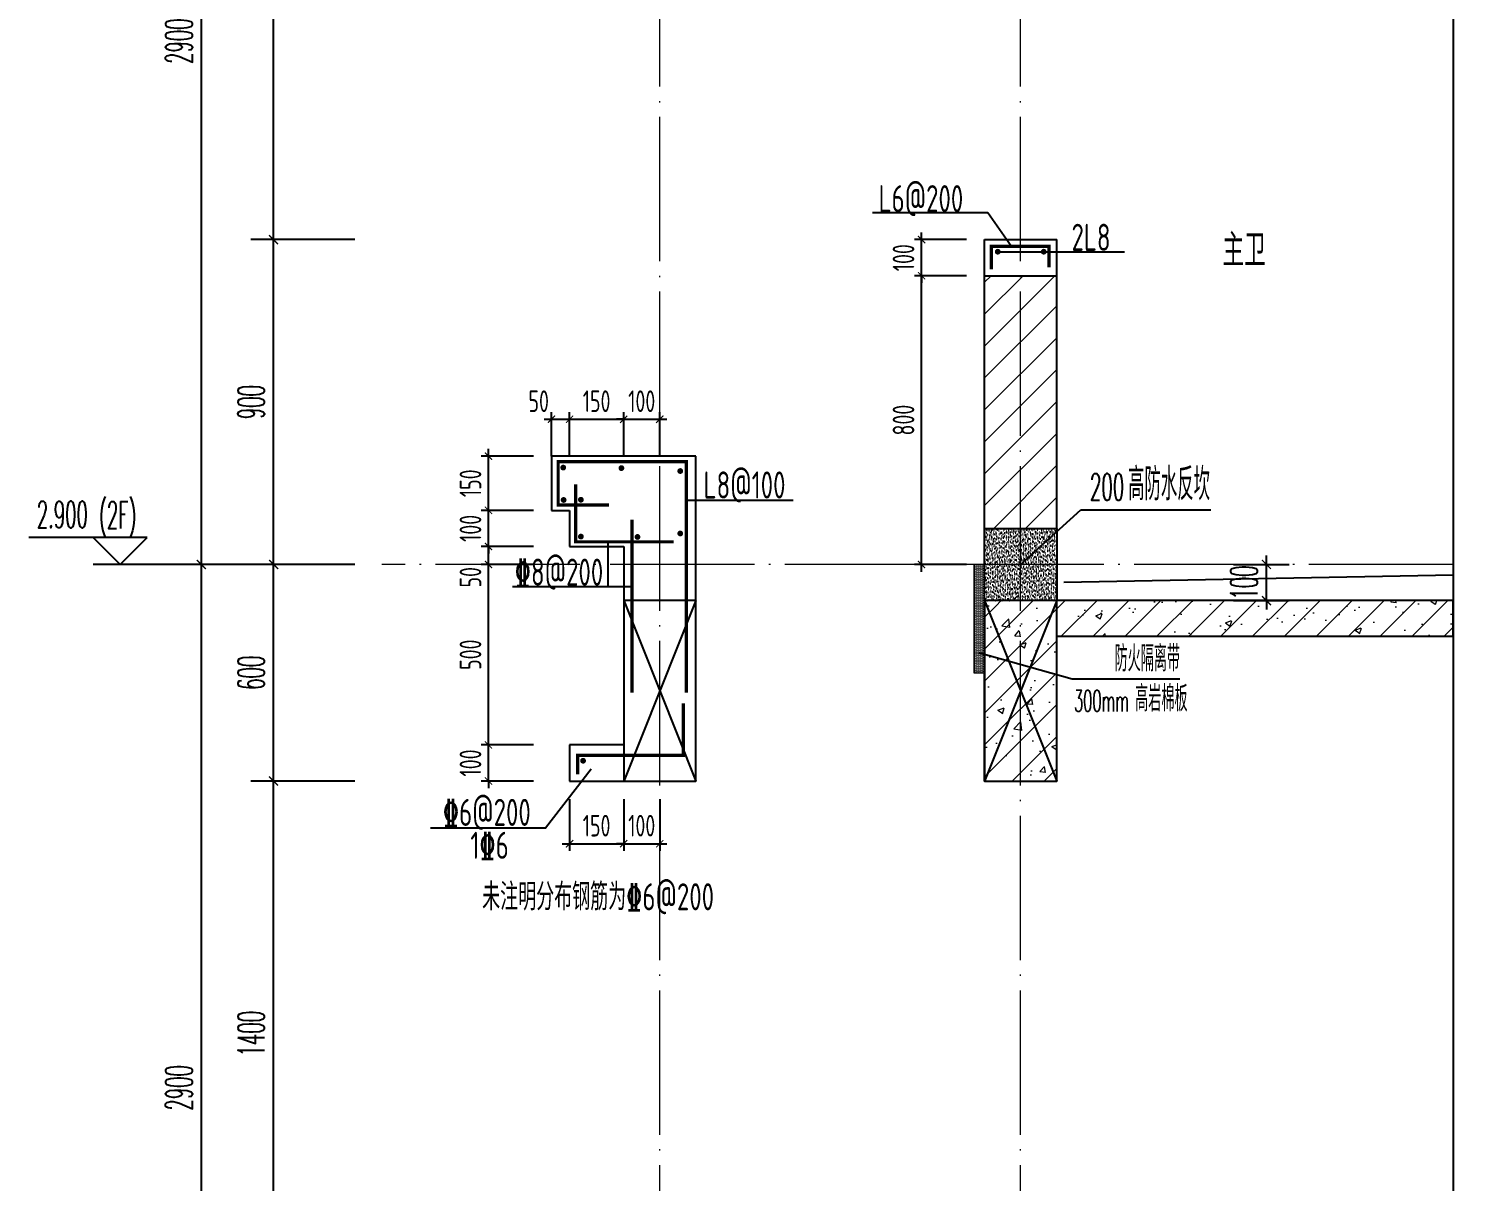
# Model space of a CAD drawing. Extents: x 826826 to 1642106, y -156213 to 399140.
# Drawn here: x 1566409 to 1570408, y 288958 to 292150 of the extents above; entities that cross this region are included whole.
import ezdxf

# ---------------------------------------------------------------- set-up
doc = ezdxf.new("R2010")
doc.units = 0
doc.header["$LTSCALE"] = 1000
doc.linetypes.add('DOTE', pattern=[2.4200000000000004, 2, -0.2, 0.02, -0.2])
doc.layers.get('0').update_dxf_attribs({"linetype": 'CONTINUOUS'})
doc.layers.get('DEFPOINTS').update_dxf_attribs({"linetype": 'CONTINUOUS'})
for name, color, linetype in [('DIM', 2, 'CONTINUOUS'), ('DIM_ELEV', 3, 'CONTINUOUS'), ('DIM_IDEN', 67, 'CONTINUOUS'), ('DIM_SYMB', 3, 'CONTINUOUS'), ('PUB_DIM', 3, 'CONTINUOUS'), ('PUB_TEXT', 2, 'CONTINUOUS'), ('REIN', 6, 'CONTINUOUS'), ('S-大样-砼线', 7, 'CONTINUOUS'), ('S-引出线', 40, 'CONTINUOUS'), ('TEXT', 2, 'CONTINUOUS'), ('WALL', 5, 'CONTINUOUS'), ('看线', 251, 'CONTINUOUS'), ('立面-看线', 251, 'CONTINUOUS')]:
    doc.layers.add(name, color=color, linetype=linetype)
for name, color, linetype, lineweight in [('DOTE', 251, 'DOTE', 9), ('PUB_HATCH', 8, 'CONTINUOUS', 9), ('内粉刷', 37, 'CONTINUOUS', 9)]:
    doc.layers.add(name, color=color, linetype=linetype, lineweight=lineweight)
doc.styles.add('_TCH_DIM', font='SIMPLEX.shx', dxfattribs={"width": 0.7, "bigfont": 'GBCBIG.shx'})
doc.styles.add('_TCH_DIM_T3', font='SIMPLEX.shx', dxfattribs={"width": 0.4941176470588236, "bigfont": 'GBCBIG.shx'})
doc.styles.add('DIM_FONT_T3', font='SIMPLEX', dxfattribs={"width": 0.7058823529411765, "bigfont": 'GBCBIG'})
doc.styles.add('TSSD_DIMENSION', font='Tssdeng.shx', dxfattribs={"width": 0.7, "bigfont": 'tssdchn.shx'})
doc.styles.add('TSSD_REIN', font='tssdeng.shx', dxfattribs={"width": 0.7, "height": 300, "bigfont": 'tssdchn.shx'})
doc.styles.add('w', font='tssdeng.shx', dxfattribs={"width": 0.8, "bigfont": 'tssdchn.shx'})
doc.dimstyles.new('_TCH_ARCH&&25', dxfattribs={"dimtxt": 74.375, "dimasz": 25, "dimexe": 62.5, "dimexo": 75, "dimgap": 25, "dimtad": 1, "dimdec": 0, "dimzin": 0, "dimdsep": 46, "dimtxsty": '_TCH_DIM_T3', "dimblk": 'ARCHTICK', "dimcen": 0.09, "dimclrt": 7, "dimazin": 0, "dimtfac": 1, "dimtdec": 0, "dimtix": 1, "dimtmove": 2, "dimatfit": 3, "dimldrblk": 'ARCHTICK', "dimfxl": 0, "dimtolj": 1, "dimtzin": 0, "dimarcsym": 0})
doc.dimstyles.new('TSSD_20_20', dxfattribs={"dimtxt": 60, "dimasz": 20, "dimexe": 20, "dimexo": 50, "dimgap": 20, "dimtad": 1, "dimdec": 0, "dimzin": 0, "dimdsep": 46, "dimtxsty": 'TSSD_DIMENSION', "dimblk": 'ARCHTICK', "dimblk1": 'ARCHTICK', "dimblk2": 'ARCHTICK', "dimcen": 0, "dimdle": 20, "dimclrt": 7, "dimadec": 0, "dimazin": 0, "dimtfac": 1, "dimtdec": 0, "dimtix": 1, "dimtmove": 2, "dimatfit": 3, "dimfxl": 0, "dimtolj": 1, "dimtzin": 0, "dimarcsym": 0})
pattern_1 = [(45, (0, 0), (-44.19417382415921, 44.19417382415922), []), (49.99999999999999, (0, 0), (179.3150456501884, -15.68803374564878), [18.75, -206.25]), (355, (0, 0), (-34.68783340325, 188.048033425003), [15, -165]), (100.4514, (14.94292, -1.307335), (144.6273454285054, 172.3598855152384), [15.9350475, -175.285528]), (46.18420000000002, (0, 50), (266.8102621564111, -41.37975358225452), [28.125, -309.3749999999999]), (96.6356, (22.23418625, 46.55167325), (233.6656763871758, 243.5294677251104), [23.902572, -262.92825]), (351.1842, (0, 50), (233.6654862834068, 243.5296502313311), [22.5, -247.5]), (21, (25, 37.5), (149.2267630296154, -100.6547226663347), [18.75, -206.25]), (326.0000000000001, (25, 37.5), (60.82883298039543, 181.2875112617133), [15, -165]), (71.4514, (37.43555825, 29.1120985), (210.0556571453725, 80.6326241774881), [15.9350475, -175.285528]), (37.50000000000001, (0, 0), (3.039963829322667, 83.22346345782788), [0, -163, 0, -167.5, 0, -165.625]), (7.499999999999999, (0, 0), (65.76738436053715, 98.60292797059006), [0, -95.5, 0, -159.25, 0, -63.125]), (327.5, (-55.75, 0), (133.4556090431022, -5.638717933594939), [0, -62.5, 0, -195, 0, -258.75]), (317.5, (-80.75, 0), (145.7965423355966, 25.02624558307943), [0, -81.25, 0, -129.5, 0, -183.75])]

# ---------------------------------------------------------------- blocks, each defined once
blk = doc.blocks.new('_ArchTick')
at = {"color": 0, "linetype": 'ByBlock', "const_width": 0.15}
blk.add_lwpolyline([(-0.5, -0.5), (0.5, 0.5)], dxfattribs=at)
blk = doc.blocks.new('*D1176')
at = {"layer": 'DEFPOINTS', "color": 0}
for p in [(1158057.574142566, 465143.3721649078), (1158223.534027657, 465143.3721649078), (1158057.574142566, 465043.3721650917)]:
    blk.add_point(p, dxfattribs=at)
at = {"layer": 'PUB_DIM', "color": 0, "lineweight": -2}
for p, q in [((1158223.534027657, 465143.3721649078), (1158223.534027657, 465168.3721649078)), ((1158132.574142566, 465143.3721649078), (1158286.034027657, 465143.3721649078)), ((1158223.534027657, 465043.3721650917), (1158223.534027657, 465143.3721649078)), ((1158132.574142566, 465043.3721650917), (1158286.034027657, 465043.3721650917)), ((1158223.534027657, 465043.3721650917), (1158223.534027657, 465018.3721650917))]:
    blk.add_line(p, q, dxfattribs=at)
at = {"layer": 'PUB_DIM', "color": 0, "lineweight": -2, "xscale": 25, "yscale": 25, "zscale": 25}
for p, rotation in [((1158223.534027657, 465143.3721649078), 270), ((1158223.534027657, 465043.3721650917), 90)]:
    blk.add_blockref('_ArchTick', p, dxfattribs=dict(at, rotation=rotation))
at = {"layer": 'PUB_DIM', "color": 7, "insert": (1158161.346527657, 465093.3721649999), "char_height": 74.375, "attachment_point": 5, "rotation": 90, "style": '_TCH_DIM_T3'}
blk.add_mtext('\\A1;100', dxfattribs=at)
blk = doc.blocks.new('VDVDXAXFSFFX')
at = {"layer": 'PUB_HATCH'}
h = blk.add_hatch(dxfattribs=at)
h.set_pattern_fill('DOTS', color=251, scale=2, style=0)
h.set_pattern_definition([(0, (924712.4965232481, -148185.5928938247), (1.5875, 3.175), [0, -3.175])])
h.paths.add_polyline_path([(924682.496528509, -148185.5928938247), (924712.4965288265, -148185.5928938247), (924712.4965296196, -147935.5928918117), (924712.4965296126, -147885.5928918776), (924712.4965232481, -147885.5928918157), (924712.4965232481, -147885.5928938247), (924682.496528509, -147885.5928938247)])
at = {"layer": 'DIM_IDEN', "color": 5}
for p, q in [((924695.4944669578, -148129.2886519908), (924955.5658560492, -148202.8897275763)), ((924955.5658560492, -148202.8897275763), (925253.409062462, -148202.8897275763))]:
    blk.add_line(p, q, dxfattribs=at)
at = {"layer": 'PUB_HATCH', "color": 5}
blk.add_lwpolyline([(924712.4965232481, -147885.5928938247), (924682.496528509, -147885.5928938247), (924682.496528509, -148185.5928938247), (924712.4965232481, -148185.5928938247)], close=True, dxfattribs=at)
at = {"layer": 'PUB_TEXT', "style": 'DIM_FONT_T3', "width": 0.7058823529411765}
blk.add_text('防火隔离带', height=71.48936170212767, dxfattribs=at).set_placement((925072.609312775, -148181.8897275763))
at = {"layer": 'PUB_TEXT', "color": 5, "style": 'DIM_FONT_T3'}
for s, height, width, p in [('300mm', 59.5, 0.4982698961937717, (924960.3522060211, -148292.9097275763)), ('高岩棉板', 71.48936170212767, 0.7058823529411765, (925129.763970727, -148292.9097275763))]:
    blk.add_text(s, height=height, dxfattribs=dict(at, width=width)).set_placement(p)
blk = doc.blocks.new('*D1616')
at = {"layer": 'DEFPOINTS', "color": 0}
for p in [(1567907.428757156, 291068.7316243389), (1567857.428471808, 290916.4081462314), (1567907.428757156, 290916.4081462305)]:
    blk.add_point(p, dxfattribs=at)
at = {"layer": 'DIM', "color": 0, "lineweight": -2}
for p, q in [((1567837.428471808, 291068.7316243389), (1567927.428757156, 291068.7316243389)), ((1567857.428471808, 290966.4081462314), (1567857.428471808, 291088.7316243389)), ((1567907.428757156, 290966.4081462305), (1567907.428757156, 291088.7316243389))]:
    blk.add_line(p, q, dxfattribs=at)
at = {"layer": 'DIM', "color": 0, "lineweight": -2, "xscale": 20, "yscale": 20, "zscale": 20, "rotation": 180}
blk.add_blockref('_ArchTick', (1567857.428471808, 291068.7316243389), dxfattribs=at)
at = {"layer": 'DIM', "color": 0, "lineweight": -2, "xscale": 20, "yscale": 20, "zscale": 20}
blk.add_blockref('_ArchTick', (1567907.428757156, 291068.7316243389), dxfattribs=at)
at = {"layer": 'DIM', "color": 7, "insert": (1567821.966933347, 291118.7316243389), "char_height": 60, "attachment_point": 5, "style": 'TSSD_DIMENSION'}
blk.add_mtext('\\A1;50', dxfattribs=at)
blk = doc.blocks.new('*D1617')
at = {"layer": 'DEFPOINTS', "color": 0}
for p in [(1568057.428757186, 291068.731624337), (1567907.428757156, 290916.4081462305), (1568057.428757186, 290916.4081462276)]:
    blk.add_point(p, dxfattribs=at)
at = {"layer": 'DIM', "color": 0, "lineweight": -2}
for p, q in [((1567887.428757156, 291068.731624337), (1568077.428757186, 291068.731624337)), ((1567907.428757156, 290966.4081462305), (1567907.428757156, 291088.731624337)), ((1568057.428757186, 290966.4081462276), (1568057.428757186, 291088.731624337))]:
    blk.add_line(p, q, dxfattribs=at)
at = {"layer": 'DIM', "color": 0, "lineweight": -2, "xscale": 20, "yscale": 20, "zscale": 20, "rotation": 180}
blk.add_blockref('_ArchTick', (1567907.428757156, 291068.731624337), dxfattribs=at)
at = {"layer": 'DIM', "color": 0, "lineweight": -2, "xscale": 20, "yscale": 20, "zscale": 20}
blk.add_blockref('_ArchTick', (1568057.428757186, 291068.731624337), dxfattribs=at)
at = {"layer": 'DIM', "color": 7, "insert": (1567982.428757171, 291118.731624337), "char_height": 60, "attachment_point": 5, "style": 'TSSD_DIMENSION'}
blk.add_mtext('\\A1;150', dxfattribs=at)
blk = doc.blocks.new('*D1618')
at = {"layer": 'DEFPOINTS', "color": 0}
for p in [(1568157.428750508, 291068.7316243346), (1568057.428757186, 290916.4081462276), (1568157.428750508, 290916.4081462257)]:
    blk.add_point(p, dxfattribs=at)
at = {"layer": 'DIM', "color": 0, "lineweight": -2}
for p, q in [((1568057.428757186, 291068.7316243346), (1568037.428757186, 291068.7316243346)), ((1568057.428757186, 290966.4081462276), (1568057.428757186, 291088.7316243346)), ((1568057.428757186, 291068.7316243346), (1568157.428750508, 291068.7316243346)), ((1568157.428750508, 290966.4081462257), (1568157.428750508, 291088.7316243346)), ((1568157.428750508, 291068.7316243346), (1568177.428750508, 291068.7316243346))]:
    blk.add_line(p, q, dxfattribs=at)
at = {"layer": 'DIM', "color": 0, "lineweight": -2, "xscale": 20, "yscale": 20, "zscale": 20}
blk.add_blockref('_ArchTick', (1568057.428757186, 291068.7316243346), dxfattribs=at)
at = {"layer": 'DIM', "color": 0, "lineweight": -2, "xscale": 20, "yscale": 20, "zscale": 20, "rotation": 180}
blk.add_blockref('_ArchTick', (1568157.428750508, 291068.7316243346), dxfattribs=at)
at = {"layer": 'DIM', "color": 7, "insert": (1568107.428753847, 291118.7316243346), "char_height": 60, "attachment_point": 5, "style": 'TSSD_DIMENSION'}
blk.add_mtext('\\A1;100', dxfattribs=at)
blk = doc.blocks.new('*D1619')
at = {"layer": 'DEFPOINTS', "color": 0}
for p in [(1567907.428757191, 290066.3822785713), (1568057.428757189, 290066.3822785683), (1568057.428757189, 289892.6715886153)]:
    blk.add_point(p, dxfattribs=at)
at = {"layer": 'DIM', "color": 0, "lineweight": -2}
for p, q in [((1567907.428757191, 290016.3822785713), (1567907.428757191, 289872.6715886153)), ((1568057.428757189, 290016.3822785683), (1568057.428757189, 289872.6715886153)), ((1567887.428757191, 289892.6715886153), (1568077.428757189, 289892.6715886153))]:
    blk.add_line(p, q, dxfattribs=at)
at = {"layer": 'DIM', "color": 0, "lineweight": -2, "xscale": 20, "yscale": 20, "zscale": 20, "rotation": 180}
blk.add_blockref('_ArchTick', (1567907.428757191, 289892.6715886153), dxfattribs=at)
at = {"layer": 'DIM', "color": 0, "lineweight": -2, "xscale": 20, "yscale": 20, "zscale": 20}
blk.add_blockref('_ArchTick', (1568057.428757189, 289892.6715886153), dxfattribs=at)
at = {"layer": 'DIM', "color": 7, "insert": (1567982.42875719, 289942.6715886153), "char_height": 60, "attachment_point": 5, "style": 'TSSD_DIMENSION'}
blk.add_mtext('\\A1;150', dxfattribs=at)
blk = doc.blocks.new('*D1620')
at = {"layer": 'DEFPOINTS', "color": 0}
for p in [(1568057.42875719, 290066.3822785683), (1568157.428750512, 290066.3822785665), (1568157.428750512, 289892.6715886128)]:
    blk.add_point(p, dxfattribs=at)
at = {"layer": 'DIM', "color": 0, "lineweight": -2}
for p, q in [((1568057.42875719, 290016.3822785683), (1568057.42875719, 289872.6715886128)), ((1568157.428750512, 290016.3822785665), (1568157.428750512, 289872.6715886128)), ((1568057.42875719, 289892.6715886128), (1568037.42875719, 289892.6715886128)), ((1568057.42875719, 289892.6715886128), (1568157.428750512, 289892.6715886128)), ((1568157.428750512, 289892.6715886128), (1568177.428750512, 289892.6715886128))]:
    blk.add_line(p, q, dxfattribs=at)
at = {"layer": 'DIM', "color": 0, "lineweight": -2, "xscale": 20, "yscale": 20, "zscale": 20}
blk.add_blockref('_ArchTick', (1568057.42875719, 289892.6715886128), dxfattribs=at)
at = {"layer": 'DIM', "color": 0, "lineweight": -2, "xscale": 20, "yscale": 20, "zscale": 20, "rotation": 180}
blk.add_blockref('_ArchTick', (1568157.428750512, 289892.6715886128), dxfattribs=at)
at = {"layer": 'DIM', "color": 7, "insert": (1568107.428753851, 289942.6715886128), "char_height": 60, "attachment_point": 5, "style": 'TSSD_DIMENSION'}
blk.add_mtext('\\A1;100', dxfattribs=at)
blk = doc.blocks.new('*D1621')
at = {"layer": 'DEFPOINTS', "color": 0}
for p in [(1567682.81770536, 290966.3822785673), (1567857.428471809, 290966.3822785673), (1567857.428471809, 290816.3822785672)]:
    blk.add_point(p, dxfattribs=at)
at = {"layer": 'DIM', "color": 0, "lineweight": -2}
for p, q in [((1567682.81770536, 290796.3822785672), (1567682.81770536, 290986.3822785673)), ((1567807.428471809, 290966.3822785673), (1567662.81770536, 290966.3822785673)), ((1567807.428471809, 290816.3822785672), (1567662.81770536, 290816.3822785672))]:
    blk.add_line(p, q, dxfattribs=at)
at = {"layer": 'DIM', "color": 0, "lineweight": -2, "xscale": 20, "yscale": 20, "zscale": 20}
for p, rotation in [((1567682.81770536, 290966.3822785673), 90), ((1567682.81770536, 290816.3822785672), 270)]:
    blk.add_blockref('_ArchTick', p, dxfattribs=dict(at, rotation=rotation))
at = {"layer": 'DIM', "color": 7, "insert": (1567632.81770536, 290891.3822785675), "char_height": 60, "attachment_point": 5, "rotation": 90, "style": 'TSSD_DIMENSION'}
blk.add_mtext('\\A1;150', dxfattribs=at)
blk = doc.blocks.new('*D1622')
at = {"layer": 'DEFPOINTS', "color": 0}
for p in [(1567682.81770536, 290816.3822785672), (1567857.428471809, 290816.3822785672), (1567857.428471809, 290716.3822785672)]:
    blk.add_point(p, dxfattribs=at)
at = {"layer": 'DIM', "color": 0, "lineweight": -2}
for p, q in [((1567682.81770536, 290816.3822785672), (1567682.81770536, 290836.3822785672)), ((1567807.428471809, 290816.3822785672), (1567662.81770536, 290816.3822785672)), ((1567682.81770536, 290716.3822785672), (1567682.81770536, 290816.3822785672)), ((1567807.428471809, 290716.3822785672), (1567662.81770536, 290716.3822785672)), ((1567682.81770536, 290716.3822785672), (1567682.81770536, 290696.3822785672))]:
    blk.add_line(p, q, dxfattribs=at)
at = {"layer": 'DIM', "color": 0, "lineweight": -2, "xscale": 20, "yscale": 20, "zscale": 20}
for p, rotation in [((1567682.81770536, 290816.3822785672), 270), ((1567682.81770536, 290716.3822785672), 90)]:
    blk.add_blockref('_ArchTick', p, dxfattribs=dict(at, rotation=rotation))
at = {"layer": 'DIM', "color": 7, "insert": (1567632.81770536, 290766.3822785674), "char_height": 60, "attachment_point": 5, "rotation": 90, "style": 'TSSD_DIMENSION'}
blk.add_mtext('\\A1;100', dxfattribs=at)
blk = doc.blocks.new('*D1623')
at = {"layer": 'DEFPOINTS', "color": 0}
for p in [(1567682.81770536, 290716.3822785672), (1567857.428471809, 290716.3822785672), (1567857.428471809, 290666.3822785675)]:
    blk.add_point(p, dxfattribs=at)
at = {"layer": 'DIM', "color": 0, "lineweight": -2}
for p, q in [((1567807.428471809, 290716.3822785672), (1567662.81770536, 290716.3822785672)), ((1567682.81770536, 290646.3822785675), (1567682.81770536, 290736.3822785672)), ((1567807.428471809, 290666.3822785675), (1567662.81770536, 290666.3822785675))]:
    blk.add_line(p, q, dxfattribs=at)
at = {"layer": 'DIM', "color": 0, "lineweight": -2, "xscale": 20, "yscale": 20, "zscale": 20}
for p, rotation in [((1567682.81770536, 290716.3822785672), 90), ((1567682.81770536, 290666.3822785675), 270)]:
    blk.add_blockref('_ArchTick', p, dxfattribs=dict(at, rotation=rotation))
at = {"layer": 'DIM', "color": 7, "insert": (1567632.81770536, 290630.9207401062), "char_height": 60, "attachment_point": 5, "rotation": 90, "style": 'TSSD_DIMENSION'}
blk.add_mtext('\\A1;50', dxfattribs=at)
blk = doc.blocks.new('*D1624')
at = {"layer": 'DEFPOINTS', "color": 0}
for p in [(1567682.81770536, 290666.3822785675), (1567857.428471809, 290666.3822785675), (1567857.428471809, 290166.3822785676)]:
    blk.add_point(p, dxfattribs=at)
at = {"layer": 'DIM', "color": 0, "lineweight": -2}
for p, q in [((1567807.428471809, 290666.3822785675), (1567662.81770536, 290666.3822785675)), ((1567682.81770536, 290146.3822785676), (1567682.81770536, 290686.3822785675)), ((1567807.428471809, 290166.3822785676), (1567662.81770536, 290166.3822785676))]:
    blk.add_line(p, q, dxfattribs=at)
at = {"layer": 'DIM', "color": 0, "lineweight": -2, "xscale": 20, "yscale": 20, "zscale": 20}
for p, rotation in [((1567682.81770536, 290666.3822785675), 90), ((1567682.81770536, 290166.3822785676), 270)]:
    blk.add_blockref('_ArchTick', p, dxfattribs=dict(at, rotation=rotation))
at = {"layer": 'DIM', "color": 7, "insert": (1567632.81770536, 290416.3822785678), "char_height": 60, "attachment_point": 5, "rotation": 90, "style": 'TSSD_DIMENSION'}
blk.add_mtext('\\A1;500', dxfattribs=at)
blk = doc.blocks.new('*D1625')
at = {"layer": 'DEFPOINTS', "color": 0}
for p in [(1567682.81770536, 290166.3822785676), (1567857.428471809, 290166.3822785676), (1567857.428471809, 290066.3822785676)]:
    blk.add_point(p, dxfattribs=at)
at = {"layer": 'DIM', "color": 0, "lineweight": -2}
for p, q in [((1567682.81770536, 290166.3822785676), (1567682.81770536, 290186.3822785676)), ((1567807.428471809, 290166.3822785676), (1567662.81770536, 290166.3822785676)), ((1567682.81770536, 290066.3822785676), (1567682.81770536, 290166.3822785676)), ((1567807.428471809, 290066.3822785676), (1567662.81770536, 290066.3822785676)), ((1567682.81770536, 290066.3822785676), (1567682.81770536, 290046.3822785676))]:
    blk.add_line(p, q, dxfattribs=at)
at = {"layer": 'DIM', "color": 0, "lineweight": -2, "xscale": 20, "yscale": 20, "zscale": 20}
for p, rotation in [((1567682.81770536, 290166.3822785676), 270), ((1567682.81770536, 290066.3822785676), 90)]:
    blk.add_blockref('_ArchTick', p, dxfattribs=dict(at, rotation=rotation))
at = {"layer": 'DIM', "color": 7, "insert": (1567632.81770536, 290116.3822785679), "char_height": 60, "attachment_point": 5, "rotation": 90, "style": 'TSSD_DIMENSION'}
blk.add_mtext('\\A1;100', dxfattribs=at)
blk = doc.blocks.new('*D1644')
at = {"layer": 'DEFPOINTS', "color": 0}
for p in [(1567087.234333902, 290066.3822785678), (1567387.234333923, 290066.3822785678), (1567387.234333923, 288666.3824160881)]:
    blk.add_point(p, dxfattribs=at)
at = {"layer": 'PUB_DIM', "color": 0, "lineweight": -2}
for p, q in [((1567312.234333923, 290066.3822785678), (1567024.734333902, 290066.3822785678)), ((1567087.234333902, 288666.3824160881), (1567087.234333902, 290066.3822785678)), ((1567312.234333923, 288666.3824160881), (1567024.734333902, 288666.3824160881))]:
    blk.add_line(p, q, dxfattribs=at)
at = {"layer": 'PUB_DIM', "color": 0, "lineweight": -2, "xscale": 25, "yscale": 25, "zscale": 25}
for p, rotation in [((1567087.234333902, 290066.3822785678), 90), ((1567087.234333902, 288666.3824160881), 270)]:
    blk.add_blockref('_ArchTick', p, dxfattribs=dict(at, rotation=rotation))
at = {"layer": 'PUB_DIM', "color": 7, "insert": (1567025.046833902, 289366.3823473282), "char_height": 74.375, "attachment_point": 5, "rotation": 90, "style": '_TCH_DIM_T3'}
blk.add_mtext('\\A1;1400', dxfattribs=at)
blk = doc.blocks.new('*D1645')
at = {"layer": 'DEFPOINTS', "color": 0}
for p in [(1567087.234333902, 290666.3822785674), (1567387.234333923, 290666.3822785674), (1567387.234333923, 290066.3822785678)]:
    blk.add_point(p, dxfattribs=at)
at = {"layer": 'PUB_DIM', "color": 0, "lineweight": -2}
for p, q in [((1567312.234333923, 290666.3822785674), (1567024.734333902, 290666.3822785674)), ((1567087.234333902, 290066.3822785678), (1567087.234333902, 290666.3822785674)), ((1567312.234333923, 290066.3822785678), (1567024.734333902, 290066.3822785678))]:
    blk.add_line(p, q, dxfattribs=at)
at = {"layer": 'PUB_DIM', "color": 0, "lineweight": -2, "xscale": 25, "yscale": 25, "zscale": 25}
for p, rotation in [((1567087.234333902, 290666.3822785674), 90), ((1567087.234333902, 290066.3822785678), 270)]:
    blk.add_blockref('_ArchTick', p, dxfattribs=dict(at, rotation=rotation))
at = {"layer": 'PUB_DIM', "color": 7, "insert": (1567025.046833902, 290366.3822785678), "char_height": 74.375, "attachment_point": 5, "rotation": 90, "style": '_TCH_DIM_T3'}
blk.add_mtext('\\A1;600', dxfattribs=at)
blk = doc.blocks.new('*D1646')
at = {"layer": 'DEFPOINTS', "color": 0}
for p in [(1567087.234333902, 291566.3824160881), (1567387.234333923, 291566.3824160881), (1567387.234333923, 290666.3822785674)]:
    blk.add_point(p, dxfattribs=at)
at = {"layer": 'PUB_DIM', "color": 0, "lineweight": -2}
for p, q in [((1567312.234333923, 291566.3824160881), (1567024.734333902, 291566.3824160881)), ((1567087.234333902, 290666.3822785674), (1567087.234333902, 291566.3824160881)), ((1567312.234333923, 290666.3822785674), (1567024.734333902, 290666.3822785674))]:
    blk.add_line(p, q, dxfattribs=at)
at = {"layer": 'PUB_DIM', "color": 0, "lineweight": -2, "xscale": 25, "yscale": 25, "zscale": 25}
for p, rotation in [((1567087.234333902, 291566.3824160881), 90), ((1567087.234333902, 290666.3822785674), 270)]:
    blk.add_blockref('_ArchTick', p, dxfattribs=dict(at, rotation=rotation))
at = {"layer": 'PUB_DIM', "color": 7, "insert": (1567025.046833902, 291116.382347328), "char_height": 74.375, "attachment_point": 5, "rotation": 90, "style": '_TCH_DIM_T3'}
blk.add_mtext('\\A1;900', dxfattribs=at)
blk = doc.blocks.new('*D1647')
at = {"layer": 'DEFPOINTS', "color": 0}
for p in [(1567087.234333902, 292966.3822785678), (1567387.234333923, 292966.3822785678), (1567387.234333923, 291566.3824160881)]:
    blk.add_point(p, dxfattribs=at)
at = {"layer": 'PUB_DIM', "color": 0, "lineweight": -2}
for p, q in [((1567312.234333923, 292966.3822785678), (1567024.734333902, 292966.3822785678)), ((1567087.234333902, 291566.3824160881), (1567087.234333902, 292966.3822785678)), ((1567312.234333923, 291566.3824160881), (1567024.734333902, 291566.3824160881))]:
    blk.add_line(p, q, dxfattribs=at)
at = {"layer": 'PUB_DIM', "color": 0, "lineweight": -2, "xscale": 25, "yscale": 25, "zscale": 25}
for p, rotation in [((1567087.234333902, 292966.3822785678), 90), ((1567087.234333902, 291566.3824160881), 270)]:
    blk.add_blockref('_ArchTick', p, dxfattribs=dict(at, rotation=rotation))
at = {"layer": 'PUB_DIM', "color": 7, "insert": (1567025.046833902, 292266.3823473282), "char_height": 74.375, "attachment_point": 5, "rotation": 90, "style": '_TCH_DIM_T3'}
blk.add_mtext('\\A1;1400', dxfattribs=at)
blk = doc.blocks.new('*D1660')
at = {"layer": 'DEFPOINTS', "color": 0}
for p in [(1566887.234333897, 290666.3822785674), (1567387.234333923, 290666.3822785674), (1567387.234333923, 287766.3822785674)]:
    blk.add_point(p, dxfattribs=at)
at = {"layer": 'PUB_DIM', "color": 0, "lineweight": -2}
for p, q in [((1567312.234333923, 290666.3822785674), (1566824.734333897, 290666.3822785674)), ((1566887.234333897, 287766.3822785674), (1566887.234333897, 290666.3822785674)), ((1567312.234333923, 287766.3822785674), (1566824.734333897, 287766.3822785674))]:
    blk.add_line(p, q, dxfattribs=at)
at = {"layer": 'PUB_DIM', "color": 0, "lineweight": -2, "xscale": 25, "yscale": 25, "zscale": 25}
for p, rotation in [((1566887.234333897, 290666.3822785674), 90), ((1566887.234333897, 287766.3822785674), 270)]:
    blk.add_blockref('_ArchTick', p, dxfattribs=dict(at, rotation=rotation))
at = {"layer": 'PUB_DIM', "color": 7, "insert": (1566825.046833897, 289216.3822785676), "char_height": 74.375, "attachment_point": 5, "rotation": 90, "style": '_TCH_DIM_T3'}
blk.add_mtext('\\A1;2900', dxfattribs=at)
blk = doc.blocks.new('*D1661')
at = {"layer": 'DEFPOINTS', "color": 0}
for p in [(1566887.234333897, 293566.3822785674), (1567387.234333923, 293566.3822785674), (1567387.234333923, 290666.3822785674)]:
    blk.add_point(p, dxfattribs=at)
at = {"layer": 'PUB_DIM', "color": 0, "lineweight": -2}
for p, q in [((1567312.234333923, 293566.3822785674), (1566824.734333897, 293566.3822785674)), ((1566887.234333897, 290666.3822785674), (1566887.234333897, 293566.3822785674)), ((1567312.234333923, 290666.3822785674), (1566824.734333897, 290666.3822785674))]:
    blk.add_line(p, q, dxfattribs=at)
at = {"layer": 'PUB_DIM', "color": 0, "lineweight": -2, "xscale": 25, "yscale": 25, "zscale": 25}
for p, rotation in [((1566887.234333897, 293566.3822785674), 90), ((1566887.234333897, 290666.3822785674), 270)]:
    blk.add_blockref('_ArchTick', p, dxfattribs=dict(at, rotation=rotation))
at = {"layer": 'PUB_DIM', "color": 7, "insert": (1566825.046833897, 292116.3822785676), "char_height": 74.375, "attachment_point": 5, "rotation": 90, "style": '_TCH_DIM_T3'}
blk.add_mtext('\\A1;2900', dxfattribs=at)
blk = doc.blocks.new('20210809.02282059')
at = {"layer": 'REIN', "const_width": 9}
blk.add_lwpolyline([(87484.17413905729, 66580.93723980524), (87484.17413905729, 66644.7473179046), (87644.05902665015, 66644.7473179046), (87644.05902665015, 66586.78243779903)], dxfattribs=at)
at = {"layer": 'REIN', "const_width": 8}
for points in [[(87497.66146427253, 66629.68552062381, 1), (87505.66146427253, 66629.68552062381, 1)], [(87625.09821334062, 66629.68552062381, 1), (87633.09821334062, 66629.68552062381, 1)]]:
    blk.add_lwpolyline(points, format="xyb", close=True, dxfattribs=at)
at = {"layer": 'S-引出线'}
for p, q in [((87474.5888281595, 66737.00278282212), (87154.50981688779, 66737.00278282212)), ((87538.80876634456, 66644.7473179046), (87474.5888281595, 66737.00278282212)), ((87501.66146427253, 66629.68552062381), (87853.2882327484, 66629.68552062381))]:
    blk.add_line(p, q, dxfattribs=at)
at = {"layer": 'TEXT', "style": 'w', "width": 0.7}
for s, p in [('L6@200', (87171.47256206069, 66739.17247021152)), ('2L8', (87706.15828353167, 66632.06966891466))]:
    blk.add_text(s, height=75, rotation=1.867629851175362e-07, dxfattribs=at).set_placement(p)
blk = doc.blocks.new('20210809.03232467')
at = {"layer": 'S-大样-砼线'}
for p, q in [((87154.50981688779, 67080.93735919218), (87354.50981570501, 66580.93723981472)), ((87354.51276363153, 67080.93735919014), (87154.51276483014, 66580.93723980524))]:
    blk.add_line(p, q, dxfattribs=at)
blk.add_lwpolyline([(87354.50982275046, 67080.93735918641), (87154.50981688779, 67080.93735918641), (87154.50981688965, 66580.93723980896), (87354.5098227514, 66580.93723980896)], close=True, dxfattribs=at)
blk = doc.blocks.new('A$C696610E5')
at = {"layer": 'REIN', "const_width": 9}
for points in [[(494.509790064767, 974.7257854625932), (353.2976836580783, 974.7257854625932), (353.2976836580783, 1094.985582859663), (708.3287663660012, 1094.985582859663), (708.3287663660012, 454.9217226114124)], [(401.6353541486897, 1031.683887465857), (401.6353541486897, 872.6115356116788), (673.8797542294487, 872.6115356116788)], [(557.8394778273068, 933.9868763727718), (557.8394778273068, 454.9217226114124)]]:
    blk.add_lwpolyline(points, dxfattribs=at)
at = {"layer": 'REIN', "const_width": 8}
for points in [[(363.4237561263144, 1078.319648156874, 1), (371.4237561263144, 1078.319648156874, 1)], [(524.5462573827244, 1076.877613991499, 1), (532.5462573827244, 1076.877613991499, 1)], [(687.691048192326, 1068.733111102658, 1), (695.691048192326, 1068.733111102658, 1)], [(364.5459516532719, 988.5857456214726, 1), (372.5459516532719, 988.5857456214726, 1)], [(412.3416766035371, 989.1865931907669, 1), (420.3416766035371, 989.1865931907669, 1)], [(412.3416766035371, 887.0723433398525, 1), (420.3416766035371, 887.0723433398525, 1)], [(569.1502675772645, 886.0968876407132, 1), (577.1502675772645, 886.0968876407132, 1)], [(687.691048192326, 895.7309673416312, 1), (695.691048192326, 895.7309673416312, 1)], [(418.3335837004706, 266.0728377097403, 1), (426.3335837004706, 266.0728377097403, 1)]]:
    blk.add_lwpolyline(points, format="xyb", close=True, dxfattribs=at)
at = {"layer": 'REIN'}
blk.add_lwpolyline([(407.6962873237208, 227.9368133810931, 9, 9, 0), (407.6962873237208, 280.8972348045208, 9, 9, 0), (700.0779394982383, 280.8972348045208, 9, 9, 0), (700.0779394982383, 425.2837667731219, 9, 9, 0)], format="xyseb", dxfattribs=at)
at = {"layer": 'S-大样-砼线'}
for p, q in [((534.9040304459631, 709.8516199543374), (734.9040294354782, 209.8440195930889)), ((734.9069771897048, 709.8516199523001), (534.9069785606116, 209.844019583601))]:
    blk.add_line(p, q, dxfattribs=at)
blk.add_lwpolyline([(734.9040363086388, 709.8516199485748), (534.9040304459631, 709.8516199485748), (534.9040306201205, 209.8440195873263), (734.9040364818648, 209.8440195873263)], close=True, dxfattribs=at)
at = {"layer": 'S-引出线'}
for p, q in [((704.1631958922371, 988.4597291483078), (1004.297492629848, 988.4597291483078)), ((490.5750032179058, 872.6115356116788), (490.5750032179058, 748.9157818023814)), ((227.2092979103327, 748.9157818023814), (561.0946904830635, 748.9157818023814))]:
    blk.add_line(p, q, dxfattribs=at)
blk.add_lwpolyline([(445.2543249456212, 242.7062188587734), (318.5882805185392, 79.6132992474013), (-0.001608953811228275, 79.6132992474013)], dxfattribs=at)
at = {"layer": 'TEXT', "style": 'TSSD_REIN', "width": 0.7}
for s, p in [('L8@100', (756.2409710646607, 992.5684979612124)), ('%%1328@200', (233.1230397964828, 751.0794697510428)), ('%%1326@200', (33.92213285947219, 85.49364312767284)), ('1%%1326', (110.1237758682109, -5.770403678005096)), ('未注明分布钢筋为%%1326@200', (142.7750935829245, -148.4006670246017))]:
    blk.add_text(s, height=75, rotation=1.867629851175362e-07, dxfattribs=at).set_placement(p)
blk = doc.blocks.new('*D2774')
at = {"layer": 'DEFPOINTS', "color": 0}
for p in [(1568882.817731258, 291566.3824160917), (1569057.428497707, 291566.3824160917), (1569057.428497707, 291466.3824160882)]:
    blk.add_point(p, dxfattribs=at)
at = {"layer": 'DIM', "color": 0, "lineweight": -2}
for p, q in [((1568882.817731258, 291566.3824160917), (1568882.817731258, 291586.3824160917)), ((1569007.428497707, 291566.3824160917), (1568862.817731258, 291566.3824160917)), ((1568882.817731258, 291466.3824160882), (1568882.817731258, 291566.3824160917)), ((1569007.428497707, 291466.3824160882), (1568862.817731258, 291466.3824160882)), ((1568882.817731258, 291466.3824160882), (1568882.817731258, 291446.3824160882))]:
    blk.add_line(p, q, dxfattribs=at)
at = {"layer": 'DIM', "color": 0, "lineweight": -2, "xscale": 20, "yscale": 20, "zscale": 20}
for p, rotation in [((1568882.817731258, 291566.3824160917), 270), ((1568882.817731258, 291466.3824160882), 90)]:
    blk.add_blockref('_ArchTick', p, dxfattribs=dict(at, rotation=rotation))
at = {"layer": 'DIM', "color": 7, "insert": (1568832.817731258, 291516.3824160902), "char_height": 60, "attachment_point": 5, "rotation": 90, "style": 'TSSD_DIMENSION'}
blk.add_mtext('\\A1;100', dxfattribs=at)
blk = doc.blocks.new('*D2775')
at = {"layer": 'DEFPOINTS', "color": 0}
for p in [(1568882.817731258, 291466.3824160882), (1569057.428497707, 291466.3824160882), (1569057.428497707, 290666.3866144336)]:
    blk.add_point(p, dxfattribs=at)
at = {"layer": 'DIM', "color": 0, "lineweight": -2}
for p, q in [((1569007.428497707, 291466.3824160882), (1568862.817731258, 291466.3824160882)), ((1568882.817731258, 290646.3866144336), (1568882.817731258, 291486.3824160882)), ((1569007.428497707, 290666.3866144336), (1568862.817731258, 290666.3866144336))]:
    blk.add_line(p, q, dxfattribs=at)
at = {"layer": 'DIM', "color": 0, "lineweight": -2, "xscale": 20, "yscale": 20, "zscale": 20}
for p, rotation in [((1568882.817731258, 291466.3824160882), 90), ((1568882.817731258, 290666.3866144336), 270)]:
    blk.add_blockref('_ArchTick', p, dxfattribs=dict(at, rotation=rotation))
at = {"layer": 'DIM', "color": 7, "insert": (1568832.817731258, 291066.3845152612), "char_height": 60, "attachment_point": 5, "rotation": 90, "style": 'TSSD_DIMENSION'}
blk.add_mtext('\\A1;800', dxfattribs=at)
blk = doc.blocks.new('gdfgdgrdfaw')
at = {"layer": 'PUB_HATCH'}
h = blk.add_hatch(dxfattribs=at)
h.set_pattern_fill('普通砖', color=256, scale=25, style=0)
h.set_pattern_definition([(45, (0, 44.8778375), (-44.19419150182874, 44.19419150182875), [])])
h.paths.add_polyline_path([(1157642.391769704, 465243.3721650823), (1157642.391769704, 465943.3721650821), (1157442.391769704, 465943.3721650821), (1157442.391769704, 465243.3721650823)])
h = blk.add_hatch(dxfattribs=at)
h.set_pattern_fill('钢筋混凝土', color=256, scale=25, style=0)
h.set_pattern_definition(pattern_1)
h.paths.add_polyline_path([(1157642.391769704, 464543.3721639105), (1157642.391774331, 464943.3721650844), (1157442.391775368, 465043.3721651007), (1157442.391769704, 464543.3721662128)])
h = blk.add_hatch(dxfattribs=at)
h.set_pattern_fill('钢筋混凝土', color=256, scale=25, style=0)
h.set_pattern_definition(pattern_1)
h.paths.add_polyline_path([(1158740.916688931, 465043.3721650868), (1157442.391775368, 465043.3721651007), (1157642.391774331, 464943.3721650844), (1158740.916688931, 464943.3721650868)])
at = {"layer": '立面-看线'}
h = blk.add_hatch(dxfattribs=at)
h.set_pattern_fill('碎沙', color=256, scale=4)
h.set_pattern_definition([(37.50000000000001, (356389.1521258352, 79681.41970536293), (-0.32000625919681, 9.788264746586847), [0, -7.7216, 0, -8.636000000000001, 0, -8.255]), (7.499999999999999, (356389.1521258352, 79681.41970536293), (8.990465662760052, 14.33650201136708), [0, -4.1656, 0, -6.9596, 0, -2.667]), (327.5, (356382.9037258351, 79681.41970536293), (15.81984740482916, 0.028743693570914), [0, -2.54, 0, -9.144, 0, -11.938]), (317.5, (356382.9037258351, 79681.41970536293), (15.27112904944595, 4.458586465144325), [0, -1.27, 0, -5.9944, 0, -6.858])])
h.paths.add_polyline_path([(1157442.391776461, 465043.3721649967), (1157642.391776523, 465043.3721646604), (1157642.391776554, 465243.3721648258), (1157442.391776492, 465243.3721653387)])
at = {"layer": 'DIM_IDEN'}
for p, q in [((1157542.392034936, 465143.3722684763), (1157709.202950143, 465294.8897628722)), ((1157709.202950143, 465294.8897628722), (1158069.379461748, 465294.8897628722))]:
    blk.add_line(p, q, dxfattribs=at)
at = {"layer": 'WALL'}
for p, q in [((1157442.391776409, 465943.3721650821), (1157442.391776409, 466043.3721650821)), ((1157442.391776409, 466043.3721650821), (1157642.391776409, 466043.3721650821)), ((1157642.391776409, 465943.3721650821), (1157642.391776409, 466043.3721650821)), ((1157442.391769704, 465243.3721650823), (1157442.391769704, 465943.3721650821)), ((1157442.391776409, 465943.3721650821), (1157642.391776409, 465943.3721650821)), ((1157642.391769704, 465243.3721650823), (1157642.391769704, 465943.3721650821)), ((1157442.391769704, 465243.3721650823), (1157642.391769704, 465243.3721650823)), ((1157442.391769704, 464543.3721662128), (1157442.391775368, 465043.3721651007)), ((1158740.916688931, 465043.3721650868), (1157442.391775368, 465043.3721651007)), ((1158740.916688931, 464943.3721650868), (1158740.916688931, 465043.3721650868)), ((1158740.916688931, 464943.3721650868), (1157642.391774331, 464943.3721650844)), ((1157642.391769704, 464543.3721639105), (1157642.391774331, 464943.3721650844)), ((1157442.391769704, 464543.3721662128), (1157642.391769704, 464543.3721639105))]:
    blk.add_line(p, q, dxfattribs=at)
blk.add_lwpolyline([(1157442.391776455, 465243.3721650823), (1157642.391776591, 465243.3721650823), (1157642.391776591, 465043.3721650823), (1157442.391776455, 465043.3721650823)], close=True, dxfattribs=at)
at = {"layer": '看线', "color": 32}
blk.add_lwpolyline([(1158740.916688931, 465113.372165086), (1157662.391775905, 465093.3832221435)], dxfattribs=at)
at = {"layer": 'PUB_TEXT'}
for s, height, style, width, p in [('主卫', 90, 'TSSD_REIN', 0.7, (1158101.60987159, 465968.9951432003)), ('200', 74.375, 'DIM_FONT_T3', 0.4982698961937717, (1157734.212065002, 465321.1397628722)), ('高防水反坎', 89.36170212765958, 'DIM_FONT_T3', 0.7058823529411765, (1157840.094417944, 465321.1397628722))]:
    blk.add_text(s, height=height, dxfattribs=dict(at, style=style, width=width)).set_placement(p)
at = {"layer": 'PUB_DIM'}
dim = blk.add_aligned_dim(p1=(1158057.574142566, 465043.3721650917), p2=(1158057.574142566, 465143.3721649078), distance=-165.9598850910552, dimstyle='_TCH_ARCH&&25', dxfattribs=at)
dim.commit()
dim.dimension.update_dxf_attribs({"geometry": '*D1176', "text_midpoint": (1158161.346527657, 465093.3721649999)})

msp = doc.modelspace()

# ---------------------------------------------------------------- linework, layer by layer
at = {"layer": 'DIM_ELEV', "color": 1}
for p, q in [((1566737.234333896, 290741.3822785674), (1566409.234333896, 290741.3822785674)), ((1566662.234333896, 290666.3822785674), (1566587.234333896, 290741.3822785674)), ((1566662.234333896, 290666.3822785674), (1566737.234333896, 290741.3822785674)), ((1567087.234333902, 290666.3822785674), (1566587.234333896, 290666.3822785674))]:
    msp.add_line(p, q, dxfattribs=at)
at = {"layer": 'DIM_SYMB'}
msp.add_lwpolyline([(1570355.95341023, 303746.3822785616), (1570355.953410229, 295084.5061337615), (1570408.453410229, 295065.3976964625), (1570303.453410229, 295046.8833634881), (1570355.953410229, 295028.2561337615), (1570355.953410229, 286366.3799889614)], dxfattribs=at)
at = {"layer": 'DOTE', "color": 1, "linetype": 'DOTE', "ltscale": 0.2}
for p, q in [((1569157.42854292, 286666.3843248276), (1569157.42854292, 304346.3866144274)), ((1568157.42854292, 286666.3843248276), (1568157.42854292, 293566.3866144336)), ((1570355.953462146, 290666.3866144336), (1567387.23438584, 290666.3866144336))]:
    msp.add_line(p, q, dxfattribs=at)
at = {"layer": 'WALL'}
for p, q in [((1568257.428491003, 290966.3822785673), (1567857.428471809, 290966.3822785673)), ((1567857.428471809, 290966.3822785673), (1567857.428471809, 290816.3822785673)), ((1568257.428491003, 290066.3822785676), (1568257.428491003, 290966.3822785673)), ((1567857.428471809, 290816.3822785673), (1567907.428471809, 290816.3822785673)), ((1567907.428471809, 290816.3822785673), (1567907.428471809, 290716.3822785673)), ((1567907.428471809, 290716.3822785673), (1568057.428471809, 290716.3822785673)), ((1568057.428471809, 290716.3822785673), (1568057.428757191, 290166.3822785676)), ((1568057.428757191, 290166.3822785676), (1567907.428757191, 290166.3822785676)), ((1567907.428757191, 290166.3822785676), (1567907.428757191, 290066.3822785676)), ((1567907.428757191, 290066.3822785676), (1568257.428491003, 290066.3822785676))]:
    msp.add_line(p, q, dxfattribs=at)

# ---------------------------------------------------------------- block references
for name, p in [('gdfgdgrdfaw', (411615.036721298, -174476.989748994)), ('VDVDXAXFSFFX', (644344.9319745048, 438551.9750474133))]:
    msp.add_blockref(name, p)
at = {"layer": 'REIN'}
msp.add_blockref('20210809.02282059', (1481592.24571045, 224903.275651997), dxfattribs=at)
at = {"layer": '内粉刷'}
msp.add_blockref('A$C696610E5', (1567522.524544629, 289856.5382589793), dxfattribs=at)
at = {"layer": '立面-看线'}
msp.add_blockref('20210809.03232467', (1481902.918708339, 223485.4451751076), dxfattribs=at)

# ---------------------------------------------------------------- texts
at = {"layer": 'PUB_TEXT', "color": 1, "style": '_TCH_DIM', "width": 0.4941176470588236}
for s, p in [('2.900', (1566431.134333896, 290767.6322785674)), ('(2F)', (1566603.284333896, 290766.4072785674))]:
    msp.add_text(s, height=74.375, dxfattribs=at).set_placement(p)

# ---------------------------------------------------------------- dimensions: what is measured, and where the dimension line sits
at = {"layer": 'DIM'}
for p1, p2, distance, picture, middle in [((1569057.428497707, 291466.3824160882), (1569057.428497707, 291566.3824160917), 174.61076644901186, '*D2774', (1568832.817731258, 291516.3824160902)), ((1569057.428497707, 290666.3866144336), (1569057.428497707, 291466.3824160882), 174.61076644901186, '*D2775', (1568832.817731258, 291066.3845152612)), ((1567907.428757156, 290916.4081462305), (1568057.428757186, 290916.4081462276), 152.3234781093779, '*D1617', (1567982.428757171, 291118.731624337)), ((1568057.428757186, 290916.4081462276), (1568157.428750508, 290916.4081462257), 152.32347810891224, '*D1618', (1568107.428753847, 291118.7316243346)), ((1567857.428471809, 290816.3822785672), (1567857.428471809, 290966.3822785673), 174.61076644901186, '*D1621', (1567632.81770536, 290891.3822785675)), ((1567857.428471809, 290716.3822785672), (1567857.428471809, 290816.3822785672), 174.61076644901186, '*D1622', (1567632.81770536, 290766.3822785674)), ((1567857.428471809, 290166.3822785676), (1567857.428471809, 290666.3822785675), 174.61076644901186, '*D1624', (1567632.81770536, 290416.3822785678)), ((1567857.428471809, 290066.3822785676), (1567857.428471809, 290166.3822785676), 174.61076644901186, '*D1625', (1567632.81770536, 290116.3822785679)), ((1567907.428757191, 290066.3822785713), (1568057.428757189, 290066.3822785683), -173.71068995300448, '*D1619', (1567982.42875719, 289942.6715886153)), ((1568057.42875719, 290066.3822785683), (1568157.428750512, 290066.3822785665), -173.71068995370294, '*D1620', (1568107.428753851, 289942.6715886128))]:
    dim = msp.add_aligned_dim(p1=p1, p2=p2, distance=distance, dimstyle='TSSD_20_20', dxfattribs=at)
    dim.commit()
    dim.dimension.update_dxf_attribs({"geometry": picture, "text_midpoint": middle})
for base, p1, p2, angle, picture, middle in [((1567907.428757156, 291068.7316243389), (1567857.428471808, 290916.4081462314), (1567907.428757156, 290916.4081462305), 359.9999999989995, '*D1616', (1567821.966933347, 291118.7316243389)), ((1567682.81770536, 290716.3822785672), (1567857.428471809, 290666.3822785675), (1567857.428471809, 290716.3822785672), 90, '*D1623', (1567632.81770536, 290630.9207401062))]:
    dim = msp.add_linear_dim(base=base, p1=p1, p2=p2, angle=angle, dimstyle='TSSD_20_20', dxfattribs=at)
    dim.commit()
    dim.dimension.update_dxf_attribs({"geometry": picture, "text_midpoint": middle, "dimtype": 161})
at = {"layer": 'PUB_DIM'}
for p1, p2, distance, picture, middle in [((1567387.234333923, 290666.3822785674), (1567387.234333923, 293566.3822785674), 500.00000002607703, '*D1661', (1566825.046833897, 292116.3822785676)), ((1567387.234333923, 291566.3824160881), (1567387.234333923, 292966.3822785678), 300.0000000211876, '*D1647', (1567025.046833902, 292266.3823473282)), ((1567387.234333923, 290666.3822785674), (1567387.234333923, 291566.3824160881), 300.0000000211876, '*D1646', (1567025.046833902, 291116.382347328)), ((1567387.234333923, 287766.3822785674), (1567387.234333923, 290666.3822785674), 500.00000002607703, '*D1660', (1566825.046833897, 289216.3822785676)), ((1567387.234333923, 290066.3822785678), (1567387.234333923, 290666.3822785674), 300.0000000211876, '*D1645', (1567025.046833902, 290366.3822785678)), ((1567387.234333923, 288666.3824160881), (1567387.234333923, 290066.3822785678), 300.0000000211876, '*D1644', (1567025.046833902, 289366.3823473282))]:
    dim = msp.add_aligned_dim(p1=p1, p2=p2, distance=distance, dimstyle='_TCH_ARCH&&25', dxfattribs=at)
    dim.commit()
    dim.dimension.update_dxf_attribs({"geometry": picture, "text_midpoint": middle})

doc.saveas('drawing.dxf')
